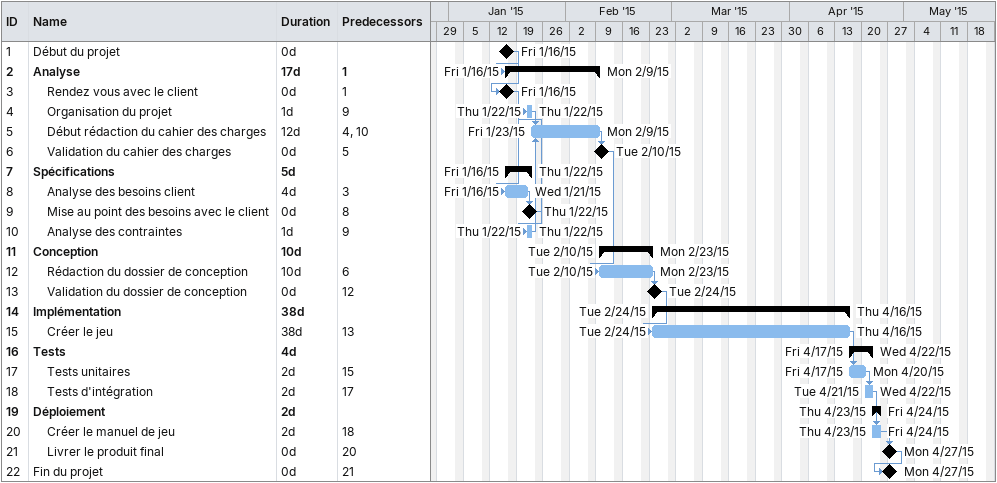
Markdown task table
| ID | Level | Task | Duration | Start | Finish | Predecessors |
|---|---|---|---|---|---|---|
| 1 | 1 | Début du projet | 0d | 2015-01-16 | 2015-01-16 |  |
| 2 | 1 | **Analyse** | 17d | 2015-01-16 | 2015-02-09 | 1 |
| 3 | 2 | Rendez vous avec le client | 0d | 2015-01-16 | 2015-01-16 | 1 |
| 4 | 2 | Organisation du projet | 1d | 2015-01-22 | 2015-01-22 | 9 |
| 5 | 2 | Début rédaction du cahier des charges | 12d | 2015-01-23 | 2015-02-09 | 4, 10 |
| 6 | 2 | Validation du cahier des charges | 0d | 2015-02-10 | 2015-02-10 | 5 |
| 7 | 1 | **Spécifications** | 5d | 2015-01-16 | 2015-01-22 |  |
| 8 | 2 | Analyse des besoins client | 4d | 2015-01-16 | 2015-01-21 | 3 |
| 9 | 2 | Mise au point des besoins avec le client | 0d | 2015-01-22 | 2015-01-22 | 8 |
| 10 | 2 | Analyse des contraintes | 1d | 2015-01-22 | 2015-01-22 | 9 |
| 11 | 1 | **Conception** | 10d | 2015-02-10 | 2015-02-23 |  |
| 12 | 2 | Rédaction du dossier de conception | 10d | 2015-02-10 | 2015-02-23 | 6 |
| 13 | 2 | Validation du dossier de conception | 0d | 2015-02-24 | 2015-02-24 | 12 |
| 14 | 1 | **Implémentation** | 38d | 2015-02-24 | 2015-04-16 |  |
| 15 | 2 | Créer le jeu | 38d | 2015-02-24 | 2015-04-16 | 13 |
| 16 | 1 | **Tests** | 4d | 2015-04-17 | 2015-04-22 |  |
| 17 | 2 | Tests unitaires | 2d | 2015-04-17 | 2015-04-20 | 15 |
| 18 | 2 | Tests d'intégration | 2d | 2015-04-21 | 2015-04-22 | 17 |
| 19 | 1 | **Déploiement** | 2d | 2015-04-23 | 2015-04-24 |  |
| 20 | 2 | Créer le manuel de jeu | 2d | 2015-04-23 | 2015-04-24 | 18 |
| 21 | 2 | Livrer le produit final | 0d | 2015-04-27 | 2015-04-27 | 20 |
| 22 | 1 | Fin du projet | 0d | 2015-04-27 | 2015-04-27 | 21 |
